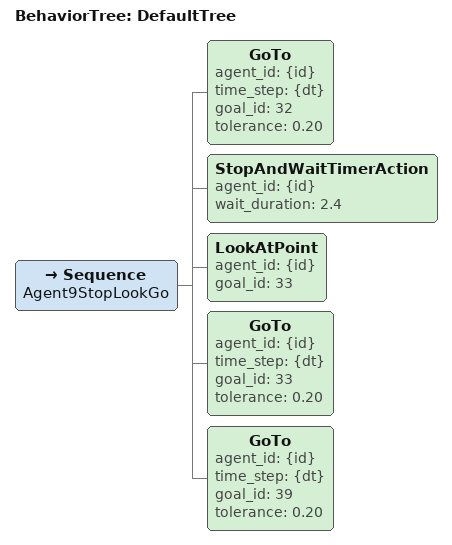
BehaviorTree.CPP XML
<?xml version="1.0" encoding="UTF-8"?>
<root main_tree_to_execute="DefaultTree" BTCPP_format="4">
  <include path="BTRegularNav.xml" />

  <BehaviorTree ID="DefaultTree">
<Sequence name="Agent9StopLookGo">
  <GoTo agent_id="{id}" time_step="{dt}" goal_id="32" tolerance="0.20"/>
  <StopAndWaitTimerAction agent_id="{id}" wait_duration="2.4"/>
  <LookAtPoint agent_id="{id}" goal_id="33"/>
  <GoTo agent_id="{id}" time_step="{dt}" goal_id="33" tolerance="0.20"/>
  <GoTo agent_id="{id}" time_step="{dt}" goal_id="39" tolerance="0.20"/>
</Sequence>
  </BehaviorTree>
</root>
